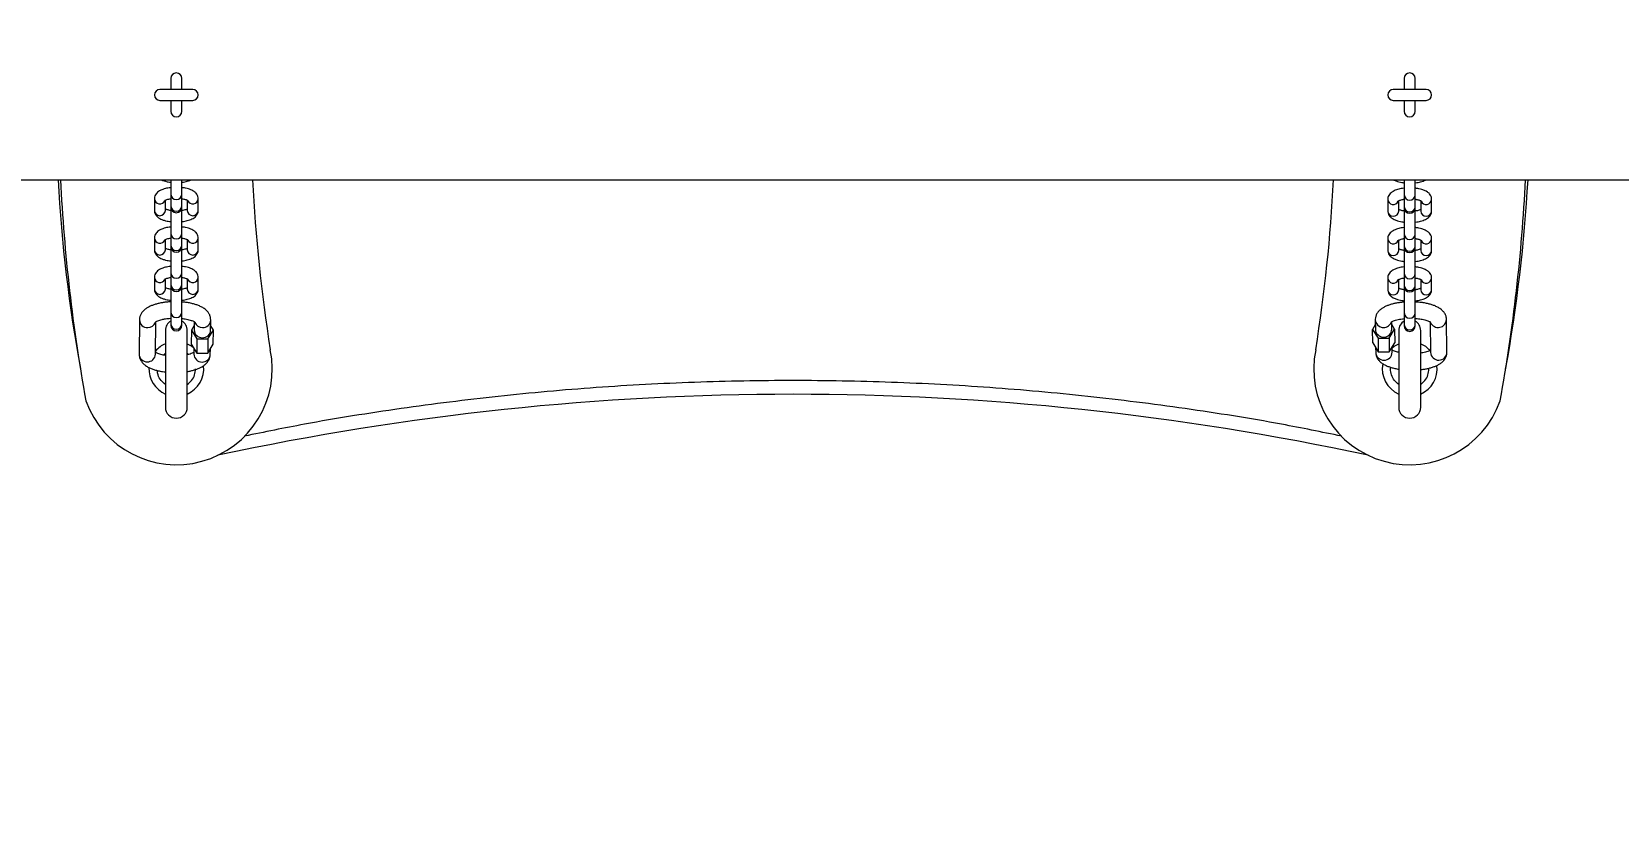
# Model space of a CAD drawing. Header units: millimetres. Extents: x -8465 to 5258, y -4560 to 4592.
# Drawn here: x -3863 to -3284, y -574 to -289 of the extents above; entities that cross this region are included whole.
import ezdxf

# ---------------------------------------------------------------- set-up
doc = ezdxf.new("R2010")
doc.units = ezdxf.units.MM
for name, color, linetype in [('DIKOM_ОБЪЕКТ', 7, 'Continuous'), ('DIKOM_РАЗМЕР_ЗОНА', 7, 'Continuous'), ('DIKOM_РАЗМЕР_ОБЪЕКТА', 7, 'Continuous')]:
    doc.layers.add(name, color=color, linetype=linetype)
doc.styles.add('style1', font='arial.ttf', dxfattribs={"width": 0.8})
doc.dimstyles.new('1-50', dxfattribs={"dimtxt": 300, "dimasz": 200, "dimexe": 100, "dimexo": 0, "dimgap": 100, "dimtad": 1, "dimtxsty": 'style1', "dimcen": 200, "dimclrd": 7, "dimclre": 7, "dimclrt": 7, "dimadec": 1, "dimazin": 2, "dimtfac": 1, "dimtmove": 0, "dimatfit": 2, "dimfxl": 0, "dimlwd": 25, "dimlwe": 18, "dimarcsym": 0})

# ---------------------------------------------------------------- blocks, each defined once
blk = doc.blocks.new('*D9')
at = {"layer": 'Defpoints', "color": 0, "transparency": 16777216}
for p in [(-8014.64, 4592.18), (-824.29, 4592.18), (-3141.9, -3913.28)]:
    blk.add_point(p, dxfattribs=at)
at = {"layer": 'DIKOM_РАЗМЕР_ЗОНА', "color": 7, "lineweight": 18, "transparency": 16777216}
for p, q in [((-824.29, 4592.18), (-8114.64, 4592.18)), ((-3141.9, -3913.28), (-8114.64, -3913.28))]:
    blk.add_line(p, q, dxfattribs=at)
at = {"layer": 'DIKOM_РАЗМЕР_ЗОНА', "color": 7, "lineweight": 25, "transparency": 16777216}
blk.add_line((-8014.64, -3713.28), (-8014.64, 4392.18), dxfattribs=at)
at = {"layer": 'DIKOM_РАЗМЕР_ЗОНА', "color": 7, "transparency": 16777216}
for points in [[(-8047.97, 4392.18), (-7981.3, 4392.18), (-8014.64, 4592.18)], [(-8047.97, -3713.28), (-7981.3, -3713.28), (-8014.64, -3913.28)]]:
    blk.add_solid(points, dxfattribs=at)
at = {"layer": 'DIKOM_РАЗМЕР_ЗОНА', "color": 7, "transparency": 16777216, "insert": (-8267.81, 621.75), "char_height": 300, "attachment_point": 5, "rotation": 90, "style": 'style1'}
blk.add_mtext('8500', dxfattribs=at)
blk = doc.blocks.new('*D12')
at = {"layer": 'Defpoints', "color": 0, "transparency": 16777216}
for p in [(-7007.4, 3092.18), (238.21, 3092.18), (238.62, -1922.87)]:
    blk.add_point(p, dxfattribs=at)
at = {"layer": 'DIKOM_РАЗМЕР_ОБЪЕКТА', "color": 7, "lineweight": 18, "transparency": 16777216}
for p, q in [((238.21, 3092.18), (-7107.4, 3092.18)), ((238.62, -1922.87), (-7107.4, -1922.87))]:
    blk.add_line(p, q, dxfattribs=at)
at = {"layer": 'DIKOM_РАЗМЕР_ОБЪЕКТА', "color": 7, "lineweight": 25, "transparency": 16777216}
blk.add_line((-7007.4, -1722.87), (-7007.4, 2892.18), dxfattribs=at)
at = {"layer": 'DIKOM_РАЗМЕР_ОБЪЕКТА', "color": 7, "transparency": 16777216}
for points in [[(-7040.74, 2892.18), (-6974.07, 2892.18), (-7007.4, 3092.18)], [(-7040.74, -1722.87), (-6974.07, -1722.87), (-7007.4, -1922.87)]]:
    blk.add_solid(points, dxfattribs=at)
at = {"layer": 'DIKOM_РАЗМЕР_ОБЪЕКТА', "color": 7, "transparency": 16777216, "insert": (-7260.58, 642.18), "char_height": 300, "attachment_point": 5, "rotation": 90, "style": 'style1'}
blk.add_mtext('5000', dxfattribs=at)

msp = doc.modelspace()

# ---------------------------------------------------------------- linework, layer by layer
at = {"layer": 'DIKOM_ОБЪЕКТ', "color": 7, "linetype": 'Continuous', "lineweight": 15}
for p, q in [((-3811.972, -305.896), (-3811.972, -309.896)), ((-3807.972, -309.896), (-3807.972, -305.896)), ((-3361.972, -305.896), (-3361.972, -309.896)), ((-3357.972, -309.896), (-3357.972, -305.896)), ((-3803.972, -309.896), (-3815.972, -309.896)), ((-3353.972, -309.896), (-3365.972, -309.896)), ((-3815.972, -313.896), (-3803.972, -313.896)), ((-3811.972, -313.896), (-3811.972, -317.896)), ((-3807.972, -317.896), (-3807.972, -313.896)), ((-3365.972, -313.896), (-3353.972, -313.896)), ((-3361.972, -313.896), (-3361.972, -317.896)), ((-3357.972, -317.896), (-3357.972, -313.896)), ((-4394.952, -342.871), (-848.602, -342.871)), ((-3811.972, -342.871), (-3811.972, -348.209)), ((-3807.972, -348.209), (-3807.972, -342.871)), ((-3361.972, -342.871), (-3361.972, -348.409)), ((-3357.972, -348.409), (-3357.972, -342.871)), ((-3817.972, -349.789), (-3817.972, -354.097)), ((-3813.972, -354.097), (-3813.972, -350.334)), ((-3811.972, -348.209), (-3811.972, -352.517)), ((-3811.972, -352.517), (-3811.972, -352.917)), ((-3811.972, -352.917), (-3811.972, -362.568)), ((-3807.972, -352.517), (-3807.972, -348.209)), ((-3807.972, -352.917), (-3807.972, -352.517)), ((-3807.972, -362.568), (-3807.972, -352.917)), ((-3805.972, -350.336), (-3805.972, -354.097)), ((-3801.972, -354.097), (-3801.972, -349.789)), ((-3367.972, -349.988), (-3367.972, -354.296)), ((-3363.972, -354.296), (-3363.972, -350.533)), ((-3361.972, -348.409), (-3361.972, -352.717)), ((-3361.972, -352.717), (-3361.972, -353.116)), ((-3357.972, -352.717), (-3357.972, -348.409)), ((-3357.972, -353.116), (-3357.972, -352.717)), ((-3355.972, -350.535), (-3355.972, -354.296)), ((-3351.972, -354.296), (-3351.972, -349.988)), ((-3361.972, -353.116), (-3361.972, -362.768)), ((-3357.972, -362.768), (-3357.972, -353.116)), ((-3817.972, -364.148), (-3817.972, -368.456)), ((-3811.972, -362.568), (-3811.972, -366.876)), ((-3807.972, -366.876), (-3807.972, -362.568)), ((-3801.972, -368.456), (-3801.972, -364.148)), ((-3367.972, -364.347), (-3367.972, -368.655)), ((-3361.972, -362.768), (-3361.972, -367.076)), ((-3357.972, -367.076), (-3357.972, -362.768)), ((-3351.972, -368.655), (-3351.972, -364.347)), ((-3813.972, -368.456), (-3813.972, -364.693)), ((-3811.972, -366.876), (-3811.972, -367.276)), ((-3811.972, -367.276), (-3811.972, -376.928)), ((-3807.972, -367.276), (-3807.972, -366.876)), ((-3807.972, -376.928), (-3807.972, -367.276)), ((-3805.972, -364.695), (-3805.972, -368.456)), ((-3363.972, -368.655), (-3363.972, -364.893)), ((-3361.972, -367.076), (-3361.972, -367.476)), ((-3361.972, -367.476), (-3361.972, -377.127)), ((-3357.972, -367.476), (-3357.972, -367.076)), ((-3357.972, -377.127), (-3357.972, -367.476)), ((-3355.972, -364.894), (-3355.972, -368.655)), ((-3817.972, -378.507), (-3817.972, -382.815)), ((-3813.972, -382.815), (-3813.972, -379.052)), ((-3811.972, -376.928), (-3811.972, -381.235)), ((-3811.972, -381.235), (-3811.972, -381.635)), ((-3811.972, -381.635), (-3811.972, -391.287)), ((-3807.972, -381.235), (-3807.972, -376.928)), ((-3807.972, -381.635), (-3807.972, -381.235)), ((-3807.972, -391.287), (-3807.972, -381.635)), ((-3805.972, -379.054), (-3805.972, -382.815)), ((-3801.972, -382.815), (-3801.972, -378.507)), ((-3367.972, -378.707), (-3367.972, -383.014)), ((-3363.972, -383.014), (-3363.972, -379.252)), ((-3361.972, -377.127), (-3361.972, -381.435)), ((-3361.972, -381.435), (-3361.972, -381.835)), ((-3361.972, -381.835), (-3361.972, -391.486)), ((-3357.972, -381.435), (-3357.972, -377.127)), ((-3357.972, -381.835), (-3357.972, -381.435)), ((-3357.972, -391.486), (-3357.972, -381.835)), ((-3355.972, -379.254), (-3355.972, -383.014)), ((-3351.972, -383.014), (-3351.972, -378.707)), ((-3811.972, -391.287), (-3811.972, -395.595)), ((-3807.972, -395.595), (-3807.972, -391.287)), ((-3361.972, -391.486), (-3361.972, -395.794)), ((-3357.972, -395.794), (-3357.972, -391.486)), ((-3823.401, -393.98), (-3823.568, -406.48)), ((-3817.569, -406.56), (-3817.41, -394.713)), ((-3813.972, -397.896), (-3813.972, -425.896)), ((-3811.972, -395.595), (-3811.972, -395.995)), ((-3807.972, -395.995), (-3807.972, -395.595)), ((-3805.972, -425.896), (-3805.972, -397.896)), ((-3804.476, -397.73), (-3804.545, -402.878)), ((-3803.428, -396.046), (-3804.476, -397.73)), ((-3804.476, -397.73), (-3802.465, -400.977)), ((-3803.41, -394.706), (-3803.45, -397.699)), ((-3798.439, -400.986), (-3796.425, -397.748)), ((-3797.451, -397.779), (-3797.402, -394.103)), ((-3796.425, -397.748), (-3797.429, -396.128)), ((-3796.494, -402.895), (-3796.425, -397.748)), ((-3372.517, -395.835), (-3373.519, -397.462)), ((-3373.519, -397.462), (-3371.508, -400.725)), ((-3373.45, -402.366), (-3373.519, -397.462)), ((-3372.543, -393.996), (-3372.493, -397.499)), ((-3367.482, -400.719), (-3365.468, -397.451)), ((-3366.494, -397.414), (-3366.532, -394.689)), ((-3365.468, -397.451), (-3366.517, -395.749)), ((-3365.468, -397.451), (-3365.399, -402.355)), ((-3363.972, -397.896), (-3363.972, -425.896)), ((-3361.972, -395.794), (-3361.972, -396.194)), ((-3357.972, -396.194), (-3357.972, -395.794)), ((-3355.972, -425.896), (-3355.972, -397.896)), ((-3352.532, -394.706), (-3352.375, -405.877)), ((-3346.376, -405.793), (-3346.543, -393.884)), ((-3804.545, -402.878), (-3802.533, -406.124)), ((-3803.541, -404.498), (-3803.568, -406.522)), ((-3802.465, -400.977), (-3802.533, -406.124)), ((-3802.465, -400.977), (-3798.439, -400.986)), ((-3798.439, -400.986), (-3798.508, -406.133)), ((-3798.508, -406.133), (-3796.494, -402.895)), ((-3797.569, -406.603), (-3797.542, -404.58)), ((-3373.45, -402.366), (-3371.439, -405.629)), ((-3372.401, -404.068), (-3372.375, -405.905)), ((-3371.508, -400.725), (-3367.482, -400.719)), ((-3371.508, -400.725), (-3371.439, -405.629)), ((-3367.482, -400.719), (-3367.413, -405.623)), ((-3367.413, -405.623), (-3365.399, -402.355)), ((-3366.376, -405.821), (-3366.402, -403.982)), ((-3814.675, -406.843), (-3813.972, -406.184)), ((-3805.505, -406.622), (-3805.972, -406.184)), ((-3802.533, -406.124), (-3798.508, -406.133)), ((-3371.439, -405.629), (-3367.413, -405.623))]:
    msp.add_line(p, q, dxfattribs=at)
at = {"layer": 'DIKOM_ОБЪЕКТ', "color": 7, "linetype": 'Continuous', "lineweight": 15, "flags": 128}
for points in [[(-3805.985, -402.725), (-3804.296, -403.663), (-3803.863, -403.979)], [(-3366.398, -404.234), (-3365.648, -403.663), (-3363.959, -402.725)]]:
    msp.add_lwpolyline(points, dxfattribs=at)
at = {"layer": 'DIKOM_ОБЪЕКТ', "color": 7, "linetype": 'Continuous', "lineweight": 15}
for centre, radius, start, end in [((-3809.972, -305.896), 2, 0, 180), ((-3359.972, -305.896), 2, 0, 180), ((-3815.972, -311.896), 2, 90, 270), ((-3803.972, -311.896), 2, 270, 90), ((-3365.972, -311.896), 2, 90, 270), ((-3353.972, -311.896), 2, 270, 90), ((-3809.972, -317.896), 2, 180, 0), ((-3359.972, -317.896), 2, 180, 0), ((-3295.131, -311.896), 558.861, 183.177246, 190.319227), ((-3227.163, -311.909), 625.848, 182.835655, 190.276485), ((-3203.364, -313.522), 579.564, 182.902674, 189.070623), ((-3966.58, -313.522), 579.564, 350.929377, 357.097326), ((-3942.781, -311.909), 625.848, 349.723515, 357.164345), ((-3874.814, -311.896), 558.861, 349.680773, 356.822754), ((-3815.96, -349.672), 2.015, 183.484404, 335.415344), ((-3809.972, -348.117), 2.002, 182.647719, 357.352281), ((-3810.037, -352.448), 1.936, 182.035766, 271.912641), ((-3809.972, -352.917), 2, 180, 0), ((-3809.907, -352.448), 1.936, 268.087359, 357.964234), ((-3803.984, -349.672), 2.015, 204.881557, 356.832492), ((-3365.96, -349.871), 2.016, 183.495778, 335.406528), ((-3359.972, -348.316), 2.002, 182.651555, 357.348445), ((-3360.037, -352.648), 1.937, 182.039732, 271.908676), ((-3359.907, -352.648), 1.937, 268.08466, 357.960118), ((-3353.984, -349.871), 2.015, 204.889366, 356.823366), ((-3815.972, -353.986), 2.003, 183.175074, 356.824926), ((-3803.972, -353.986), 2.003, 183.184006, 356.815994), ((-3365.972, -354.185), 2.003, 183.181972, 356.818028), ((-3359.972, -353.116), 2, 180, 0), ((-3353.972, -354.203), 2.002, 182.651555, 357.348445), ((-3815.96, -364.031), 2.015, 183.485321, 335.421296), ((-3809.972, -362.476), 2.002, 182.64284, 357.35716), ((-3803.984, -364.031), 2.015, 204.884034, 356.830015), ((-3365.96, -364.23), 2.016, 183.495778, 335.406528), ((-3359.972, -362.675), 2.002, 182.651555, 357.348445), ((-3353.984, -364.23), 2.015, 204.889366, 356.823366), ((-3815.972, -368.345), 2.003, 183.172636, 356.827364), ((-3810.036, -366.808), 1.937, 182.031249, 271.909858), ((-3809.972, -367.276), 2, 180, 0), ((-3809.907, -366.808), 1.937, 268.090142, 357.968751), ((-3803.972, -368.345), 2.003, 183.181568, 356.818432), ((-3365.972, -368.544), 2.003, 183.174659, 356.825341), ((-3360.037, -367.007), 1.937, 182.039732, 271.908676), ((-3359.972, -367.476), 2, 180, 0), ((-3359.907, -367.007), 1.937, 268.08466, 357.960118), ((-3353.972, -368.563), 2.002, 182.644237, 357.355763), ((-3815.96, -378.39), 2.015, 183.484404, 335.415344), ((-3809.972, -376.835), 2.002, 182.647719, 357.352281), ((-3810.037, -381.167), 1.936, 182.035766, 271.912641), ((-3809.972, -381.635), 2, 180, 0), ((-3809.907, -381.167), 1.936, 268.087359, 357.964234), ((-3803.984, -378.39), 2.015, 204.881835, 356.825352), ((-3365.96, -378.589), 2.016, 183.489501, 335.412806), ((-3359.972, -377.035), 2.002, 182.649115, 357.350885), ((-3360.036, -381.366), 1.937, 182.039295, 271.901812), ((-3359.972, -381.835), 2, 180, 0), ((-3359.908, -381.366), 1.937, 268.091523, 357.960555), ((-3353.984, -378.59), 2.015, 204.891846, 356.820887), ((-3815.972, -382.704), 2.003, 183.175074, 356.824926), ((-3803.972, -382.704), 2.003, 183.184006, 356.815994), ((-3365.972, -382.903), 2.003, 183.179534, 356.820466), ((-3353.972, -382.922), 2.002, 182.649115, 357.350885), ((-3809.972, -391.194), 2.002, 182.647719, 357.352281), ((-3359.972, -391.394), 2.002, 182.651555, 357.348445), ((-3820.518, -393.929), 2.883, 181.008921, 272.294742), ((-3820.327, -393.841), 2.97, 268.540456, 338.438886), ((-3809.972, -397.896), 4, 120, 180), ((-3810.037, -395.526), 1.936, 182.035766, 271.912641), ((-3809.972, -395.995), 2, 180, 0), ((-3809.907, -395.526), 1.936, 268.087359, 357.964234), ((-3809.972, -397.896), 4, 0, 60), ((-3800.55, -397.629), 2.901, 181.377026, 271.940553), ((-3800.463, -393.872), 2.982, 200.879142, 271.171214), ((-3800.325, -397.655), 2.877, 267.482874, 357.517403), ((-3800.275, -393.98), 2.876, 267.460834, 357.56913), ((-3369.526, -393.777), 3.024, 184.020475, 336.460707), ((-3369.495, -397.326), 3.003, 183.304191, 358.307809), ((-3359.972, -397.896), 4, 120, 180), ((-3360.037, -395.725), 1.937, 182.039732, 271.908676), ((-3359.972, -396.194), 2, 180, 0), ((-3359.907, -395.725), 1.937, 268.08466, 357.960118), ((-3359.972, -397.896), 4, 0, 60), ((-3349.564, -393.75), 3.023, 203.658772, 357.479094), ((-3809.972, -411.896), 35, 199.465954, 11.544855), ((-3809.972, -411.896), 10, 113.497338, 139.295614), ((-3359.972, -411.896), 35, 168.455145, 340.534046), ((-3359.972, -411.896), 10, 42.228599, 66.502662), ((-3820.668, -406.411), 2.9, 181.354144, 271.94952), ((-3820.442, -406.437), 2.876, 267.464407, 357.535869), ((-3809.972, -411.896), 10, 293.497338, 6.471308), ((-3800.568, -406.421), 3.002, 181.943571, 357.163905), ((-3369.376, -405.736), 3.002, 182.511366, 358.372017), ((-3359.972, -411.896), 10, 169.512412, 246.502662), ((-3359.972, -411.896), 10, 293.497338, 7.085971), ((-3349.377, -405.704), 3.003, 183.304191, 358.307809), ((-3809.972, -411.896), 10, 177.317465, 246.502662), ((-3584.972, -1421.169), 1000, 77.888946, 102.111054), ((-3809.972, -425.896), 4, 180, 0), ((-3359.972, -425.896), 4, 180, 0)]:
    msp.add_arc(centre, radius, start, end, dxfattribs=at)
for points, knots in [([(-3811.972, -345.746), (-3812.017, -345.75), (-3812.39, -345.788), (-3813.068, -345.896), (-3813.991, -346.095), (-3814.871, -346.361), (-3815.7, -346.703), (-3816.457, -347.136), (-3817.118, -347.684), (-3817.629, -348.371), (-3817.941, -349.101), (-3817.94, -349.591), (-3817.94, -349.792)], [0, 0, 0, 0, 0.0145279, 0.1198465, 0.2264384, 0.3389681, 0.4551044, 0.5751862, 0.6968419, 0.812077, 0.9233158, 1, 1, 1, 1]), ([(-3815.55, -342.871), (-3815.183, -343.023), (-3814.505, -343.303), (-3813.432, -343.56), (-3812.601, -343.71), (-3812.13, -343.76), (-3811.972, -343.777)], [0, 0, 0, 0, 0.3530907, 0.6521766, 0.8827913, 1, 1, 1, 1]), ([(-3807.972, -343.78), (-3807.927, -343.776), (-3807.554, -343.739), (-3806.876, -343.63), (-3805.954, -343.43), (-3805.118, -343.185), (-3804.63, -342.97), (-3804.404, -342.871)], [0, 0, 0, 0, 0.0333238, 0.2747924, 0.5192762, 0.7773921, 1, 1, 1, 1]), ([(-3802.004, -349.786), (-3801.995, -349.688), (-3801.958, -349.263), (-3802.222, -348.54), (-3802.754, -347.747), (-3803.479, -347.135), (-3804.392, -346.622), (-3805.431, -346.232), (-3806.511, -345.966), (-3807.343, -345.817), (-3807.814, -345.766), (-3807.972, -345.749)], [0, 0, 0, 0, 0.0378742, 0.1642471, 0.2872927, 0.4249177, 0.5576513, 0.7173439, 0.8480196, 0.9487874, 1, 1, 1, 1]), ([(-3361.972, -345.945), (-3362.017, -345.95), (-3362.39, -345.986), (-3363.068, -346.096), (-3363.991, -346.294), (-3364.871, -346.56), (-3365.7, -346.902), (-3366.457, -347.336), (-3367.118, -347.884), (-3367.628, -348.57), (-3367.941, -349.3), (-3367.94, -349.791), (-3367.94, -349.991)], [0, 0, 0, 0, 0.0145021, 0.1198246, 0.226398, 0.3389321, 0.4551094, 0.575195, 0.6968393, 0.8120633, 0.9233125, 1, 1, 1, 1]), ([(-3365.913, -342.871), (-3365.807, -342.934), (-3365.366, -343.195), (-3364.509, -343.488), (-3363.434, -343.761), (-3362.601, -343.909), (-3362.13, -343.959), (-3361.972, -343.977)], [0, 0, 0, 0, 0.1028623, 0.4267266, 0.6917666, 0.8961761, 1, 1, 1, 1]), ([(-3357.972, -343.98), (-3357.927, -343.975), (-3357.554, -343.939), (-3356.876, -343.829), (-3355.952, -343.632), (-3355.077, -343.361), (-3354.426, -343.114), (-3354.103, -342.92), (-3354.022, -342.871)], [0, 0, 0, 0, 0.0293604, 0.2425938, 0.4583595, 0.6861927, 0.9214016, 1, 1, 1, 1]), ([(-3352.004, -349.986), (-3351.995, -349.888), (-3351.958, -349.463), (-3352.222, -348.739), (-3352.754, -347.946), (-3353.478, -347.335), (-3354.392, -346.822), (-3355.43, -346.432), (-3356.511, -346.165), (-3357.343, -346.016), (-3357.814, -345.966), (-3357.972, -345.949)], [0, 0, 0, 0, 0.0378939, 0.1642412, 0.2873012, 0.4248988, 0.5576571, 0.7173484, 0.8480233, 0.9488089, 1, 1, 1, 1]), ([(-3814.187, -350.46), (-3814.19, -350.462), (-3814.198, -350.469), (-3814.017, -350.345), (-3813.652, -350.181), (-3813.101, -350.002), (-3812.526, -349.863), (-3812.113, -349.802), (-3811.972, -349.781)], [0, 0, 0, 0, 0.0898263, 0.2741077, 0.4686065, 0.6657505, 0.8857703, 1, 1, 1, 1]), ([(-3807.972, -349.783), (-3807.843, -349.801), (-3807.479, -349.853), (-3806.951, -349.975), (-3806.422, -350.133), (-3806.026, -350.3), (-3805.798, -350.421), (-3805.72, -350.498), (-3805.738, -350.476), (-3805.739, -350.475)], [0, 0, 0, 0, 0.1030916, 0.289816, 0.4777869, 0.6590009, 0.8306882, 0.99367, 1, 1, 1, 1]), ([(-3364.187, -350.659), (-3364.19, -350.661), (-3364.198, -350.669), (-3364.017, -350.544), (-3363.652, -350.381), (-3363.101, -350.201), (-3362.526, -350.063), (-3362.113, -350.001), (-3361.972, -349.98)], [0, 0, 0, 0, 0.0898278, 0.2741122, 0.4686141, 0.6658002, 0.8858119, 1, 1, 1, 1]), ([(-3357.972, -349.982), (-3357.843, -350), (-3357.479, -350.052), (-3356.951, -350.174), (-3356.422, -350.333), (-3356.025, -350.499), (-3355.8, -350.62), (-3355.718, -350.698), (-3355.738, -350.676), (-3355.739, -350.675)], [0, 0, 0, 0, 0.1030993, 0.2898134, 0.4777961, 0.6590263, 0.8306773, 0.9936656, 1, 1, 1, 1]), ([(-3817.94, -354.102), (-3817.949, -354.199), (-3817.986, -354.623), (-3817.722, -355.346), (-3817.19, -356.139), (-3816.466, -356.751), (-3815.552, -357.263), (-3814.513, -357.653), (-3813.433, -357.92), (-3812.601, -358.069), (-3812.13, -358.119), (-3811.972, -358.136)], [0, 0, 0, 0, 0.0375415, 0.1639567, 0.2870432, 0.4246868, 0.557465, 0.7172492, 0.8479687, 0.94877, 1, 1, 1, 1]), ([(-3811.972, -354.103), (-3812.101, -354.085), (-3812.465, -354.033), (-3812.995, -353.91), (-3813.516, -353.754), (-3813.85, -353.619), (-3813.949, -353.563), (-3813.972, -353.55)], [0, 0, 0, 0, 0.1445232, 0.4062905, 0.6698036, 0.9239303, 1, 1, 1, 1]), ([(-3805.972, -353.552), (-3806.077, -353.602), (-3806.297, -353.708), (-3806.845, -353.884), (-3807.418, -354.022), (-3807.831, -354.084), (-3807.972, -354.105)], [0, 0, 0, 0, 0.253353, 0.5303609, 0.8396395, 1, 1, 1, 1]), ([(-3807.972, -358.14), (-3807.927, -358.135), (-3807.554, -358.098), (-3806.876, -357.989), (-3805.953, -357.791), (-3805.073, -357.525), (-3804.244, -357.183), (-3803.487, -356.749), (-3802.826, -356.202), (-3802.316, -355.515), (-3802.004, -354.784), (-3802.004, -354.293), (-3802.004, -354.091)], [0, 0, 0, 0, 0.0145235, 0.119763, 0.2263213, 0.338816, 0.4549529, 0.5749974, 0.6965875, 0.8117867, 0.9229721, 1, 1, 1, 1]), ([(-3367.941, -354.302), (-3367.949, -354.399), (-3367.986, -354.823), (-3367.722, -355.545), (-3367.19, -356.338), (-3366.466, -356.95), (-3365.552, -357.463), (-3364.514, -357.852), (-3363.433, -358.119), (-3362.601, -358.268), (-3362.13, -358.319), (-3361.972, -358.336)], [0, 0, 0, 0, 0.0375425, 0.163942, 0.2870317, 0.4246925, 0.5574907, 0.7172411, 0.8479697, 0.9487927, 1, 1, 1, 1]), ([(-3361.972, -354.303), (-3362.101, -354.284), (-3362.465, -354.232), (-3362.994, -354.11), (-3363.518, -353.953), (-3363.871, -353.809), (-3363.982, -353.745), (-3364.018, -353.724)], [0, 0, 0, 0, 0.1379745, 0.3878615, 0.6394167, 0.8819511, 1, 1, 1, 1]), ([(-3355.972, -353.751), (-3356.077, -353.801), (-3356.297, -353.907), (-3356.846, -354.084), (-3357.417, -354.221), (-3357.831, -354.283), (-3357.972, -354.304)], [0, 0, 0, 0, 0.2533696, 0.5304254, 0.8395708, 1, 1, 1, 1]), ([(-3357.972, -358.339), (-3357.927, -358.334), (-3357.554, -358.297), (-3356.876, -358.189), (-3355.953, -357.99), (-3355.073, -357.724), (-3354.244, -357.382), (-3353.487, -356.948), (-3352.826, -356.401), (-3352.315, -355.714), (-3352.003, -354.984), (-3352.003, -354.492), (-3352.003, -354.291)], [0, 0, 0, 0, 0.0144993, 0.1197837, 0.2263138, 0.3388072, 0.4549425, 0.5749941, 0.6965825, 0.8117648, 0.9229738, 1, 1, 1, 1]), ([(-3811.972, -360.105), (-3812.017, -360.11), (-3812.39, -360.147), (-3813.068, -360.256), (-3813.991, -360.454), (-3814.871, -360.72), (-3815.7, -361.062), (-3816.457, -361.496), (-3817.118, -362.043), (-3817.629, -362.73), (-3817.941, -363.46), (-3817.94, -363.95), (-3817.94, -364.151)], [0, 0, 0, 0, 0.014528, 0.119848, 0.2264358, 0.3389666, 0.4551041, 0.5751966, 0.6968536, 0.8120746, 0.9233145, 1, 1, 1, 1]), ([(-3814.187, -364.819), (-3814.19, -364.821), (-3814.198, -364.829), (-3814.017, -364.704), (-3813.652, -364.541), (-3813.101, -364.361), (-3812.526, -364.223), (-3812.113, -364.161), (-3811.972, -364.14)], [0, 0, 0, 0, 0.0898263, 0.2741078, 0.4686066, 0.6657507, 0.8857694, 1, 1, 1, 1]), ([(-3802.004, -364.145), (-3801.995, -364.047), (-3801.958, -363.622), (-3802.222, -362.899), (-3802.754, -362.106), (-3803.479, -361.494), (-3804.392, -360.981), (-3805.431, -360.592), (-3806.511, -360.325), (-3807.343, -360.176), (-3807.814, -360.125), (-3807.972, -360.108)], [0, 0, 0, 0, 0.0378941, 0.1642477, 0.287293, 0.4249177, 0.557651, 0.7173432, 0.8480239, 0.9487875, 1, 1, 1, 1]), ([(-3807.972, -364.142), (-3807.843, -364.16), (-3807.479, -364.212), (-3806.951, -364.334), (-3806.422, -364.492), (-3806.025, -364.659), (-3805.798, -364.78), (-3805.72, -364.857), (-3805.738, -364.835), (-3805.739, -364.834)], [0, 0, 0, 0, 0.1030993, 0.2898235, 0.4777942, 0.6589957, 0.8306931, 0.99367, 1, 1, 1, 1]), ([(-3361.972, -360.304), (-3362.017, -360.309), (-3362.39, -360.346), (-3363.068, -360.455), (-3363.991, -360.654), (-3364.871, -360.92), (-3365.7, -361.261), (-3366.457, -361.695), (-3367.118, -362.243), (-3367.628, -362.929), (-3367.941, -363.659), (-3367.94, -364.15), (-3367.94, -364.35)], [0, 0, 0, 0, 0.0145044, 0.1198258, 0.2263981, 0.338931, 0.4551071, 0.5751914, 0.6968225, 0.8120453, 0.9232934, 1, 1, 1, 1]), ([(-3364.187, -365.018), (-3364.19, -365.021), (-3364.198, -365.028), (-3364.017, -364.903), (-3363.652, -364.74), (-3363.101, -364.56), (-3362.526, -364.422), (-3362.113, -364.361), (-3361.972, -364.339)], [0, 0, 0, 0, 0.0898276, 0.2741116, 0.4686131, 0.6657975, 0.8858204, 1, 1, 1, 1]), ([(-3352.004, -364.345), (-3351.995, -364.247), (-3351.958, -363.822), (-3352.222, -363.098), (-3352.754, -362.306), (-3353.478, -361.693), (-3354.392, -361.181), (-3355.43, -360.791), (-3356.511, -360.525), (-3357.343, -360.375), (-3357.814, -360.325), (-3357.972, -360.308)], [0, 0, 0, 0, 0.0378948, 0.1642435, 0.287289, 0.4249004, 0.5576509, 0.717344, 0.8480204, 0.9488111, 1, 1, 1, 1]), ([(-3357.972, -364.341), (-3357.843, -364.359), (-3357.479, -364.411), (-3356.951, -364.534), (-3356.422, -364.691), (-3356.025, -364.858), (-3355.8, -364.979), (-3355.718, -365.057), (-3355.738, -365.035), (-3355.739, -365.034)], [0, 0, 0, 0, 0.1030912, 0.289815, 0.4777852, 0.6590272, 0.8306777, 0.9936656, 1, 1, 1, 1]), ([(-3817.94, -368.461), (-3817.949, -368.558), (-3817.986, -368.982), (-3817.721, -369.705), (-3817.19, -370.498), (-3816.466, -371.11), (-3815.552, -371.623), (-3814.513, -372.012), (-3813.433, -372.279), (-3812.601, -372.428), (-3812.13, -372.478), (-3811.972, -372.496)], [0, 0, 0, 0, 0.0375413, 0.1639385, 0.2870418, 0.4246738, 0.5574624, 0.7172478, 0.8479691, 0.948767, 1, 1, 1, 1]), ([(-3811.972, -368.462), (-3812.101, -368.444), (-3812.465, -368.392), (-3812.995, -368.27), (-3813.516, -368.113), (-3813.85, -367.978), (-3813.949, -367.922), (-3813.972, -367.909)], [0, 0, 0, 0, 0.1445331, 0.406284, 0.6698134, 0.9239188, 1, 1, 1, 1]), ([(-3805.972, -367.911), (-3806.077, -367.961), (-3806.297, -368.067), (-3806.845, -368.244), (-3807.418, -368.381), (-3807.831, -368.443), (-3807.972, -368.464)], [0, 0, 0, 0, 0.2533556, 0.5303641, 0.8396299, 1, 1, 1, 1]), ([(-3807.972, -372.499), (-3807.927, -372.494), (-3807.554, -372.458), (-3806.876, -372.348), (-3805.953, -372.15), (-3805.073, -371.884), (-3804.244, -371.542), (-3803.487, -371.108), (-3802.826, -370.561), (-3802.315, -369.874), (-3802.004, -369.143), (-3802.004, -368.652), (-3802.004, -368.45)], [0, 0, 0, 0, 0.0145207, 0.1197591, 0.2263161, 0.3388094, 0.4549453, 0.5749877, 0.6965882, 0.8117703, 0.9229731, 1, 1, 1, 1]), ([(-3367.941, -368.661), (-3367.949, -368.758), (-3367.986, -369.182), (-3367.722, -369.904), (-3367.19, -370.697), (-3366.466, -371.309), (-3365.552, -371.822), (-3364.514, -372.212), (-3363.433, -372.478), (-3362.601, -372.627), (-3362.13, -372.678), (-3361.972, -372.695)], [0, 0, 0, 0, 0.0375424, 0.163959, 0.2870469, 0.4246933, 0.5574989, 0.7172469, 0.8479678, 0.9487935, 1, 1, 1, 1]), ([(-3361.972, -368.662), (-3362.101, -368.643), (-3362.465, -368.592), (-3362.994, -368.469), (-3363.518, -368.312), (-3363.871, -368.168), (-3363.982, -368.104), (-3364.018, -368.083)], [0, 0, 0, 0, 0.1379651, 0.3878541, 0.6394112, 0.881964, 1, 1, 1, 1]), ([(-3355.972, -368.11), (-3356.077, -368.161), (-3356.297, -368.266), (-3356.846, -368.443), (-3357.417, -368.581), (-3357.831, -368.642), (-3357.972, -368.663)], [0, 0, 0, 0, 0.2533843, 0.5304353, 0.8395724, 1, 1, 1, 1]), ([(-3357.972, -372.698), (-3357.927, -372.694), (-3357.554, -372.656), (-3356.876, -372.548), (-3355.953, -372.349), (-3355.073, -372.083), (-3354.244, -371.741), (-3353.487, -371.308), (-3352.826, -370.76), (-3352.316, -370.073), (-3352.003, -369.343), (-3352.003, -368.851), (-3352.003, -368.65)], [0, 0, 0, 0, 0.0144996, 0.1197848, 0.2263207, 0.3388149, 0.4549517, 0.5749951, 0.6965846, 0.8117838, 0.9229935, 1, 1, 1, 1]), ([(-3811.972, -374.464), (-3812.017, -374.469), (-3812.39, -374.505), (-3813.068, -374.615), (-3813.991, -374.813), (-3814.871, -375.079), (-3815.7, -375.421), (-3816.457, -375.855), (-3817.118, -376.402), (-3817.629, -377.089), (-3817.941, -377.819), (-3817.94, -378.31), (-3817.94, -378.51)], [0, 0, 0, 0, 0.0145255, 0.119845, 0.2264371, 0.3389673, 0.4551047, 0.5751867, 0.6968556, 0.8120755, 0.9233149, 1, 1, 1, 1]), ([(-3802.004, -378.505), (-3801.995, -378.407), (-3801.958, -377.982), (-3802.222, -377.258), (-3802.754, -376.465), (-3803.479, -375.854), (-3804.392, -375.34), (-3805.431, -374.951), (-3806.511, -374.684), (-3807.343, -374.535), (-3807.814, -374.485), (-3807.972, -374.467)], [0, 0, 0, 0, 0.0378934, 0.1642459, 0.2873057, 0.424917, 0.5576587, 0.7173425, 0.8480229, 0.9487851, 1, 1, 1, 1]), ([(-3361.972, -374.664), (-3362.017, -374.668), (-3362.39, -374.705), (-3363.068, -374.814), (-3363.991, -375.012), (-3364.871, -375.279), (-3365.701, -375.62), (-3366.457, -376.054), (-3367.118, -376.602), (-3367.628, -377.289), (-3367.941, -378.018), (-3367.94, -378.509), (-3367.94, -378.709)], [0, 0, 0, 0, 0.0145044, 0.1198276, 0.2263968, 0.338931, 0.4551084, 0.575205, 0.6968379, 0.8120619, 0.9233122, 1, 1, 1, 1]), ([(-3352.004, -378.704), (-3351.995, -378.606), (-3351.958, -378.181), (-3352.222, -377.457), (-3352.754, -376.664), (-3353.478, -376.053), (-3354.392, -375.54), (-3355.431, -375.15), (-3356.511, -374.883), (-3357.343, -374.735), (-3357.814, -374.684), (-3357.972, -374.667)], [0, 0, 0, 0, 0.0378936, 0.1642415, 0.287302, 0.4249011, 0.5576601, 0.7173448, 0.8480253, 0.948811, 1, 1, 1, 1]), ([(-3814.187, -379.178), (-3814.19, -379.18), (-3814.198, -379.188), (-3814.017, -379.063), (-3813.652, -378.9), (-3813.101, -378.72), (-3812.526, -378.582), (-3812.113, -378.52), (-3811.972, -378.499)], [0, 0, 0, 0, 0.0898263, 0.2740974, 0.4686097, 0.6657537, 0.8857629, 1, 1, 1, 1]), ([(-3807.972, -378.501), (-3807.843, -378.519), (-3807.479, -378.571), (-3806.951, -378.693), (-3806.422, -378.851), (-3806.025, -379.018), (-3805.798, -379.14), (-3805.72, -379.216), (-3805.738, -379.194), (-3805.739, -379.194)], [0, 0, 0, 0, 0.1030991, 0.2898127, 0.4777949, 0.6589946, 0.8306916, 0.9936683, 1, 1, 1, 1]), ([(-3364.187, -379.377), (-3364.19, -379.38), (-3364.198, -379.387), (-3364.017, -379.263), (-3363.652, -379.099), (-3363.101, -378.919), (-3362.526, -378.781), (-3362.113, -378.72), (-3361.972, -378.699)], [0, 0, 0, 0, 0.0898274, 0.2741127, 0.4686121, 0.6658081, 0.8858199, 1, 1, 1, 1]), ([(-3357.972, -378.7), (-3357.843, -378.719), (-3357.479, -378.77), (-3356.951, -378.893), (-3356.422, -379.051), (-3356.025, -379.217), (-3355.8, -379.339), (-3355.718, -379.416), (-3355.738, -379.394), (-3355.739, -379.393)], [0, 0, 0, 0, 0.1030993, 0.2898234, 0.4777915, 0.6590245, 0.830684, 0.9936674, 1, 1, 1, 1]), ([(-3811.972, -387.416), (-3812.106, -387.419), (-3812.506, -387.43), (-3813.327, -387.505), (-3814.439, -387.631), (-3815.702, -387.844), (-3816.949, -388.125), (-3818.162, -388.484), (-3819.311, -388.926), (-3820.38, -389.463), (-3821.347, -390.11), (-3822.177, -390.882), (-3822.841, -391.787), (-3823.254, -392.812), (-3823.439, -393.577), (-3823.396, -393.963), (-3823.394, -393.979)], [0, 0, 0, 0, 0.0231794, 0.0692456, 0.1450794, 0.2225838, 0.3047689, 0.3896547, 0.4768233, 0.5661954, 0.6575634, 0.7474382, 0.8325657, 0.9143596, 0.9962965, 1, 1, 1, 1]), ([(-3817.94, -382.82), (-3817.949, -382.918), (-3817.986, -383.341), (-3817.721, -384.064), (-3817.19, -384.857), (-3816.466, -385.469), (-3815.552, -385.982), (-3814.513, -386.371), (-3813.433, -386.638), (-3812.601, -386.787), (-3812.13, -386.838), (-3811.972, -386.855)], [0, 0, 0, 0, 0.0375424, 0.1639401, 0.2870438, 0.4246764, 0.5574655, 0.7172443, 0.8479707, 0.9487696, 1, 1, 1, 1]), ([(-3811.972, -382.821), (-3812.101, -382.803), (-3812.465, -382.751), (-3812.995, -382.628), (-3813.516, -382.472), (-3813.85, -382.338), (-3813.949, -382.281), (-3813.972, -382.268)], [0, 0, 0, 0, 0.1445327, 0.4062974, 0.6698095, 0.9239143, 1, 1, 1, 1]), ([(-3805.972, -382.27), (-3806.077, -382.32), (-3806.297, -382.426), (-3806.845, -382.603), (-3807.418, -382.74), (-3807.831, -382.802), (-3807.972, -382.823)], [0, 0, 0, 0, 0.2533378, 0.5303671, 0.8396371, 1, 1, 1, 1]), ([(-3807.972, -386.858), (-3807.927, -386.853), (-3807.554, -386.816), (-3806.876, -386.707), (-3805.953, -386.509), (-3805.073, -386.243), (-3804.244, -385.901), (-3803.487, -385.467), (-3802.826, -384.92), (-3802.315, -384.233), (-3802.004, -383.502), (-3802.004, -383.011), (-3802.004, -382.81)], [0, 0, 0, 0, 0.0145236, 0.1197619, 0.2263146, 0.3388091, 0.4549445, 0.5749969, 0.696586, 0.8117695, 0.9229718, 1, 1, 1, 1]), ([(-3797.408, -394.101), (-3797.429, -393.727), (-3797.471, -392.97), (-3797.909, -391.898), (-3798.584, -390.921), (-3799.506, -390.066), (-3800.598, -389.362), (-3801.799, -388.798), (-3803.047, -388.355), (-3804.414, -387.987), (-3805.794, -387.72), (-3807.011, -387.55), (-3807.703, -387.491), (-3807.972, -387.468)], [0, 0, 0, 0, 0.0854533, 0.172925, 0.2664801, 0.3701728, 0.4803881, 0.5810081, 0.6763667, 0.768669, 0.8726046, 0.9503458, 1, 1, 1, 1]), ([(-3361.972, -387.534), (-3362.078, -387.541), (-3362.614, -387.58), (-3363.565, -387.692), (-3364.823, -387.891), (-3366.062, -388.158), (-3367.266, -388.498), (-3368.406, -388.917), (-3369.469, -389.425), (-3370.435, -390.041), (-3371.27, -390.78), (-3371.943, -391.655), (-3372.377, -392.653), (-3372.576, -393.466), (-3372.526, -393.91), (-3372.517, -393.991)], [0, 0, 0, 0, 0.0195864, 0.0985856, 0.179276, 0.2647827, 0.3530225, 0.443607, 0.5364917, 0.6316153, 0.7253445, 0.8134197, 0.8974427, 0.9813431, 1, 1, 1, 1]), ([(-3367.941, -383.02), (-3367.949, -383.117), (-3367.986, -383.541), (-3367.722, -384.263), (-3367.19, -385.056), (-3366.466, -385.668), (-3365.552, -386.181), (-3364.513, -386.57), (-3363.433, -386.838), (-3362.601, -386.986), (-3362.13, -387.037), (-3361.972, -387.054)], [0, 0, 0, 0, 0.0375417, 0.1639401, 0.2870455, 0.4246928, 0.5574992, 0.717241, 0.8479681, 0.9487904, 1, 1, 1, 1]), ([(-3361.972, -383.021), (-3362.101, -383.002), (-3362.465, -382.95), (-3362.995, -382.828), (-3363.518, -382.671), (-3363.871, -382.527), (-3363.982, -382.463), (-3364.018, -382.442)], [0, 0, 0, 0, 0.1379736, 0.3878454, 0.6394149, 0.8819519, 1, 1, 1, 1]), ([(-3355.972, -382.469), (-3356.077, -382.52), (-3356.297, -382.626), (-3356.846, -382.802), (-3357.417, -382.939), (-3357.831, -383.001), (-3357.972, -383.022)], [0, 0, 0, 0, 0.2533811, 0.5304335, 0.8395601, 1, 1, 1, 1]), ([(-3357.972, -387.057), (-3357.927, -387.053), (-3357.554, -387.016), (-3356.876, -386.907), (-3355.953, -386.708), (-3355.073, -386.442), (-3354.244, -386.1), (-3353.487, -385.667), (-3352.826, -385.119), (-3352.315, -384.432), (-3352.003, -383.702), (-3352.003, -383.21), (-3352.003, -383.009)], [0, 0, 0, 0, 0.0144966, 0.1197808, 0.2263152, 0.3388077, 0.4549419, 0.5749846, 0.6965833, 0.8117656, 0.9229746, 1, 1, 1, 1]), ([(-3346.569, -393.886), (-3346.582, -393.584), (-3346.613, -392.862), (-3347.049, -391.826), (-3347.752, -390.843), (-3348.676, -390.018), (-3349.758, -389.348), (-3350.94, -388.814), (-3352.161, -388.395), (-3353.515, -388.043), (-3354.891, -387.782), (-3356.202, -387.612), (-3357.187, -387.518), (-3357.762, -387.493), (-3357.972, -387.484)], [0, 0, 0, 0, 0.0659243, 0.1578351, 0.246457, 0.3456519, 0.451515, 0.5460439, 0.6362793, 0.7241494, 0.8245444, 0.8998952, 0.9633555, 1, 1, 1, 1]), ([(-3817.666, -394.891), (-3817.666, -394.891), (-3817.69, -394.922), (-3817.593, -394.814), (-3817.298, -394.631), (-3816.764, -394.37), (-3816.032, -394.105), (-3815.093, -393.848), (-3814.066, -393.644), (-3813.05, -393.509), (-3812.379, -393.438), (-3812.028, -393.422), (-3811.972, -393.419)], [0, 0, 0, 0, 0.0024275, 0.1167621, 0.2354084, 0.3604004, 0.4903971, 0.6220833, 0.7709735, 0.8839112, 0.9813142, 1, 1, 1, 1]), ([(-3807.972, -393.494), (-3807.708, -393.523), (-3807.109, -393.589), (-3806.229, -393.744), (-3805.35, -393.943), (-3804.578, -394.174), (-3803.953, -394.415), (-3803.493, -394.644), (-3803.225, -394.814), (-3803.126, -394.912), (-3803.142, -394.89), (-3803.145, -394.887)], [0, 0, 0, 0, 0.1009857, 0.229205, 0.3617815, 0.493714, 0.6225394, 0.7464483, 0.8647743, 0.9786392, 1, 1, 1, 1]), ([(-3366.839, -394.881), (-3366.84, -394.882), (-3366.844, -394.885), (-3366.629, -394.728), (-3366.19, -394.505), (-3365.527, -394.247), (-3364.69, -394.003), (-3363.713, -393.79), (-3362.795, -393.641), (-3362.192, -393.58), (-3361.972, -393.557)], [0, 0, 0, 0, 0.0720218, 0.2002061, 0.3360051, 0.478603, 0.6250121, 0.7694477, 0.9157528, 1, 1, 1, 1]), ([(-3357.972, -393.487), (-3357.961, -393.488), (-3357.734, -393.495), (-3357.174, -393.549), (-3356.3, -393.643), (-3355.347, -393.799), (-3354.464, -393.991), (-3353.686, -394.212), (-3353.055, -394.443), (-3352.59, -394.663), (-3352.318, -394.825), (-3352.215, -394.92), (-3352.233, -394.899), (-3352.236, -394.896)], [0, 0, 0, 0, 0.0037684, 0.0746735, 0.1902397, 0.3064444, 0.4264919, 0.5459204, 0.6623865, 0.7741337, 0.880395, 0.9819363, 1, 1, 1, 1]), ([(-3363.972, -405.894), (-3364.13, -405.861), (-3364.588, -405.765), (-3365.232, -405.575), (-3365.857, -405.349), (-3366.243, -405.171), (-3366.361, -405.099), (-3366.386, -405.083)], [0, 0, 0, 0, 0.1424626, 0.4130006, 0.6768279, 0.9299658, 1, 1, 1, 1]), ([(-3352.386, -405.1), (-3352.498, -405.16), (-3352.752, -405.296), (-3353.394, -405.543), (-3354.229, -405.785), (-3355.101, -405.982), (-3355.716, -406.073), (-3355.972, -406.11)], [0, 0, 0, 0, 0.1738415, 0.3934933, 0.6190116, 0.8414936, 1, 1, 1, 1]), ([(-3823.561, -406.485), (-3823.541, -406.858), (-3823.498, -407.614), (-3823.062, -408.685), (-3822.386, -409.662), (-3821.464, -410.517), (-3820.372, -411.22), (-3819.171, -411.784), (-3817.924, -412.228), (-3816.554, -412.594), (-3815.21, -412.862), (-3814.28, -412.979), (-3813.901, -413.027)], [0, 0, 0, 0, 0.0902955, 0.1829535, 0.2820552, 0.3919293, 0.5086655, 0.6152825, 0.7162806, 0.8140896, 0.9241706, 1, 1, 1, 1]), ([(-3813.972, -406.963), (-3814.225, -406.922), (-3814.805, -406.829), (-3815.618, -406.638), (-3816.394, -406.408), (-3817.01, -406.17), (-3817.405, -405.978), (-3817.526, -405.899), (-3817.559, -405.877)], [0, 0, 0, 0, 0.1534894, 0.3526078, 0.5508289, 0.7443816, 0.9305477, 1, 1, 1, 1]), ([(-3803.56, -405.87), (-3803.603, -405.899), (-3803.743, -405.991), (-3804.211, -406.215), (-3804.944, -406.474), (-3805.552, -406.659), (-3805.934, -406.733), (-3805.972, -406.74)], [0, 0, 0, 0, 0.1216592, 0.3951816, 0.6796302, 0.9677155, 1, 1, 1, 1]), ([(-3805.972, -412.846), (-3805.747, -412.81), (-3805.079, -412.704), (-3804.022, -412.456), (-3802.807, -412.099), (-3801.659, -411.657), (-3800.59, -411.12), (-3799.622, -410.473), (-3798.792, -409.701), (-3798.128, -408.796), (-3797.717, -407.771), (-3797.527, -407.005), (-3797.574, -406.62), (-3797.576, -406.603)], [0, 0, 0, 0, 0.0508903, 0.1512247, 0.2548333, 0.3612722, 0.4703867, 0.5819319, 0.6916451, 0.7955819, 0.8954268, 0.9954712, 1, 1, 1, 1]), ([(-3372.349, -405.903), (-3372.336, -406.205), (-3372.305, -406.927), (-3371.869, -407.963), (-3371.166, -408.946), (-3370.242, -409.771), (-3369.16, -410.44), (-3367.979, -410.975), (-3366.756, -411.393), (-3365.419, -411.747), (-3364.437, -411.918), (-3363.92, -412.008)], [0, 0, 0, 0, 0.0801778, 0.1919817, 0.2997847, 0.4204493, 0.5492252, 0.6642138, 0.7739796, 0.8808682, 1, 1, 1, 1]), ([(-3356.017, -412.163), (-3355.8, -412.14), (-3355.152, -412.072), (-3354.097, -411.896), (-3352.856, -411.631), (-3351.653, -411.291), (-3350.512, -410.872), (-3349.449, -410.364), (-3348.483, -409.748), (-3347.649, -409.009), (-3346.976, -408.134), (-3346.541, -407.136), (-3346.342, -406.322), (-3346.393, -405.876), (-3346.402, -405.794)], [0, 0, 0, 0, 0.0431525, 0.1287757, 0.2195123, 0.3131425, 0.4092639, 0.5078272, 0.6087656, 0.7082244, 0.8016836, 0.8908422, 0.979872, 1, 1, 1, 1]), ([(-3813.972, -417.608), (-3814.528, -417.149), (-3815.685, -416.193), (-3816.684, -414.332), (-3816.821, -413.025), (-3816.877, -412.492)], [0, 0, 0, 0, 0.3543869, 0.7368406, 1, 1, 1, 1]), ([(-3805.972, -417.608), (-3805.414, -417.149), (-3804.253, -416.194), (-3803.186, -414.142), (-3803.042, -412.631), (-3802.972, -411.896)], [0, 0, 0, 0, 0.3224097, 0.6702975, 1, 1, 1, 1]), ([(-3384.817, -436.453), (-3392.107, -434.961), (-3411.057, -431.082), (-3441.956, -426.216), (-3477.463, -421.713), (-3513.185, -418.525), (-3549.047, -416.597), (-3584.972, -415.955), (-3620.898, -416.597), (-3656.76, -418.525), (-3692.481, -421.713), (-3727.988, -426.217), (-3758.884, -431.081), (-3777.831, -434.96), (-3785.118, -436.451)], [0, 0, 0, 0, 0.0553868, 0.1439728, 0.2327413, 0.3217658, 0.4108608, 0.5000118, 0.589164, 0.678259, 0.7672823, 0.856052, 0.9446368, 1, 1, 1, 1]), ([(-3363.972, -417.608), (-3364.536, -417.149), (-3365.708, -416.193), (-3366.688, -414.146), (-3367.09, -412.432), (-3366.918, -411.52), (-3366.882, -411.332)], [0, 0, 0, 0, 0.297039, 0.617577, 0.9213594, 1, 1, 1, 1]), ([(-3355.972, -417.608), (-3355.414, -417.149), (-3354.253, -416.194), (-3353.186, -414.142), (-3353.042, -412.631), (-3352.972, -411.896)], [0, 0, 0, 0, 0.3223921, 0.6702889, 1, 1, 1, 1])]:
    msp.add_open_spline(points, degree=3, knots=knots, dxfattribs=at)

# ---------------------------------------------------------------- dimensions: what is measured, and where the dimension line sits
at = {"layer": 'DIKOM_РАЗМЕР_ЗОНА'}
dim = msp.add_linear_dim(base=(-8014.637, 4592.177), p1=(-3141.903, -3913.28), p2=(-824.286, 4592.177), angle=90, text='8500', dimstyle='1-50', dxfattribs=at)
dim.commit()
dim.dimension.update_dxf_attribs({"geometry": '*D9', "text_midpoint": (-8014.637, 621.747), "dimtype": 160})
at = {"layer": 'DIKOM_РАЗМЕР_ОБЪЕКТА'}
dim = msp.add_linear_dim(base=(-7007.405, 3092.177), p1=(238.621, -1922.87), p2=(238.214, 3092.177), angle=90, text='5000', dimstyle='1-50', dxfattribs=at)
dim.commit()
dim.dimension.update_dxf_attribs({"geometry": '*D12', "text_midpoint": (-7007.405, 642.177), "dimtype": 160})

doc.saveas('drawing.dxf')
